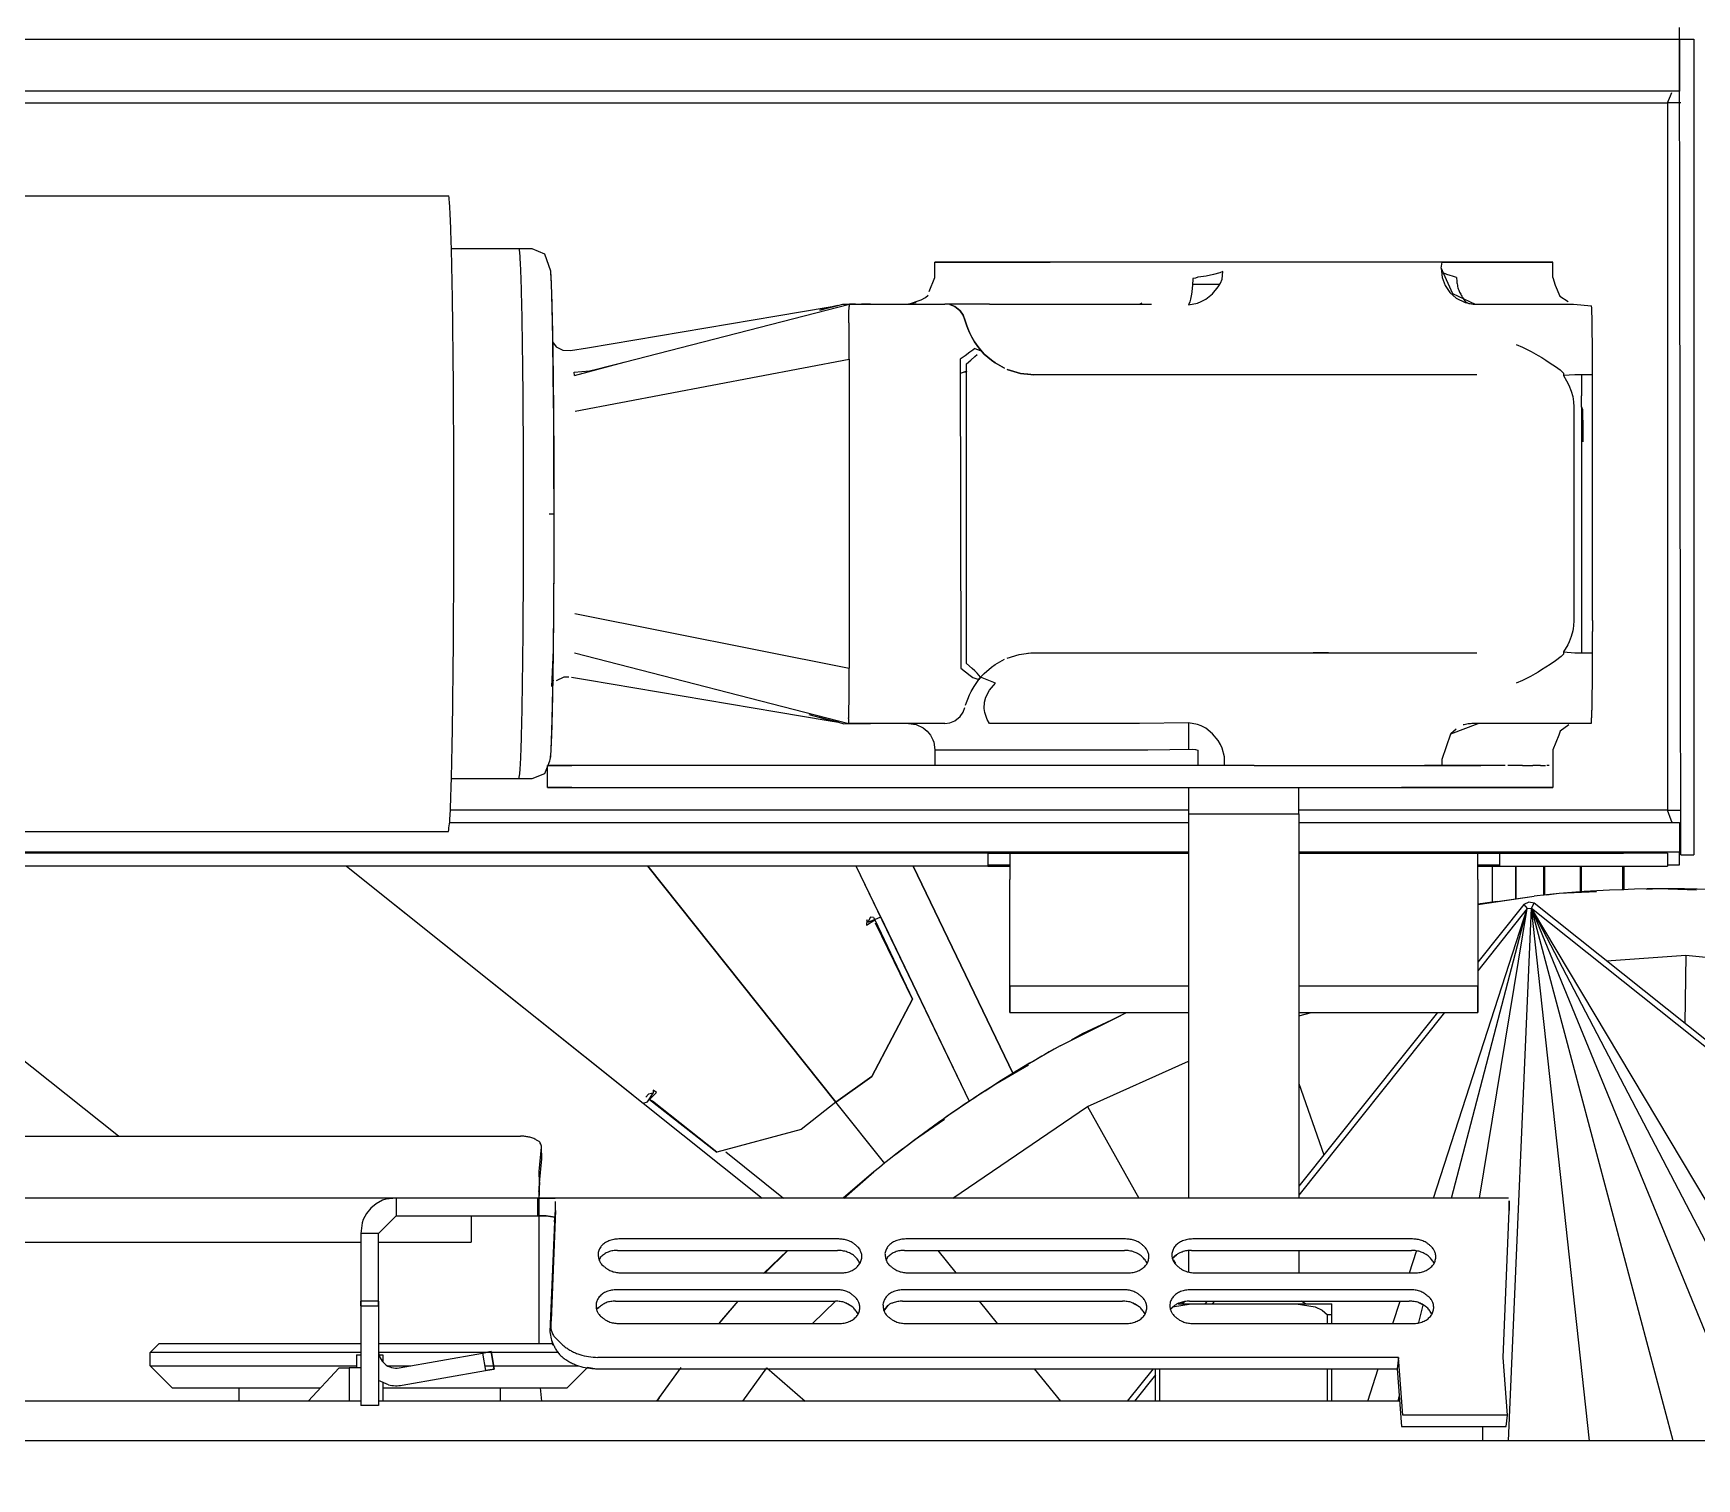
# Model space of a CAD drawing. Header units: millimetres. Extents: x -187347 to 135007, y -6415 to 292048.
# Drawn here: x -41599.9 to -41223, y 11504.6 to 11832 of the extents above; entities that cross this region are included whole.
import ezdxf

# ---------------------------------------------------------------- set-up
doc = ezdxf.new("R2010")
doc.units = ezdxf.units.MM
doc.header["$LTSCALE"] = 100
doc.layers.get('0').update_dxf_attribs({"lineweight": 18})
doc.layers.add('Layout Cabinplant', color=30, linetype='Continuous')

# ---------------------------------------------------------------- blocks, each defined once
blk = doc.blocks.new('CP_Giblet area_New')
at = {"color": 0, "linetype": 'Continuous'}
for p, q in [((-67.27, -2862.65), (83.28, -2982.71)), ((83.86, -2981.61), (-66.51, -2861.69)), ((-52.17, -2860.93), (149.06, -2860.93)), ((11.9, -2860.93), (83.86, -2981.61)), ((20.88, -2860.93), (83.86, -2981.61)), ((34.44, -2860.93), (83.86, -2981.61)), ((51.77, -2860.93), (83.86, -2981.61)), ((70.74, -2860.93), (83.86, -2981.61)), ((89.08, -2860.93), (83.86, -2981.61)), ((94.9, -2860.93), (94.9, -2864.14)), ((149.06, -2860.93), (1146.42, -2860.93)), ((89.58, -2864.14), (89.32, -2866.71)), ((89.58, -2864.14), (89.32, -2866.71)), ((89.32, -2866.71), (113.05, -2866.71)), ((89.32, -2866.71), (90.28, -2879.84)), ((113.32, -2864.14), (89.58, -2864.14)), ((113.05, -2866.71), (114.01, -2879.84)), ((114.28, -2877.27), (113.32, -2864.14)), ((113.74, -2869.93), (118.66, -2869.93)), ((114.09, -2869.93), (113.82, -2870.96)), ((120.95, -2869.93), (118.58, -2877.27)), ((118.66, -2869.93), (149.06, -2869.93)), ((129.06, -2869.93), (129.06, -2877.27)), ((130.06, -2869.93), (130.06, -2877.27)), ((149.06, -2869.93), (345.06, -2869.93)), ((168.06, -2869.93), (168.06, -2877.27)), ((169.06, -2869.93), (169.06, -2877.27)), ((169.06, -2875.85), (173.78, -2869.93)), ((169.6, -2877.27), (175.45, -2869.93)), ((190.48, -2869.93), (196.46, -2877.27)), ((257.09, -2877.44), (248.4, -2869.93)), ((262.5, -2869.93), (257.09, -2877.44)), ((281.97, -2869.93), (276.46, -2877.53)), ((281.45, -2870.65), (276.46, -2877.53)), ((281.97, -2869.93), (281.45, -2870.65)), ((281.45, -2870.65), (282, -2869.93)), ((281.45, -2870.65), (282, -2869.93)), ((308.07, -2869.93), (308.37, -2872.93)), ((308.07, -2869.93), (308.37, -2872.93)), ((317.48, -2872.93), (317.48, -2869.93)), ((344.06, -2874.15), (344.06, -2869.93)), ((345.06, -2891.54), (345.06, -2868.93)), ((345.06, -2868.93), (349.06, -2868.93)), ((349.06, -2891.54), (349.06, -2868.93)), ((349.06, -2869.93), (1117.42, -2869.93)), ((351.69, -2877.43), (351.69, -2869.93)), ((360.99, -2869.93), (353.95, -2877.43)), ((376.64, -2869.93), (376.64, -2872.93)), ((299.82, -2875.43), (302.34, -2872.93)), ((329.84, -2872.93), (302.34, -2872.93)), ((339.67, -2873.53), (320.79, -2876.86)), ((344.06, -2872.93), (329.84, -2872.93)), ((342.79, -2873.6), (345.06, -2874.59)), ((364.28, -2872.93), (358.17, -2872.93)), ((391.78, -2872.93), (364.28, -2872.93)), ((391.78, -2872.93), (396.81, -2877.93)), ((114.01, -2879.84), (114.28, -2877.27)), ((295.67, -2877.27), (114.28, -2877.27)), ((296.54, -2877.3), (297.7, -2877.55)), ((297.68, -2877.57), (299.82, -2875.43)), ((300.87, -2877.93), (299.7, -2877.93)), ((314.92, -2877.93), (300.87, -2877.93)), ((318.95, -2877.93), (314.92, -2877.93)), ((318.82, -2877.2), (320.79, -2876.86)), ((320.79, -2876.86), (318.82, -2877.2)), ((319.52, -2881.14), (318.82, -2877.2)), ((318.82, -2877.2), (319.52, -2881.14)), ((320.98, -2877.93), (318.95, -2877.93)), ((321.48, -2880.8), (320.79, -2876.86)), ((340.36, -2877.47), (321.48, -2880.8)), ((343.01, -2877.93), (337.72, -2877.93)), ((344.06, -2880.43), (344.06, -2878.78)), ((349.11, -2877.43), (350.32, -2877.43)), ((350.06, -2880.43), (350.06, -2877.43)), ((358.59, -2877.93), (350.06, -2877.93)), ((350.32, -2877.43), (351.69, -2877.43)), ((353.95, -2877.43), (351.69, -2877.43)), ((396.81, -2877.93), (358.59, -2877.93)), ((396.81, -2877.93), (396.81, -2880.93)), ((90.28, -2879.84), (88.93, -2913.08)), ((114.01, -2879.84), (295.41, -2879.84)), ((304.22, -2880.93), (306.95, -2880.93)), ((305.57, -2882.62), (305.82, -2883.78)), ((306.95, -2880.93), (314.92, -2880.93)), ((314.92, -2880.93), (319.48, -2880.93)), ((319.48, -2880.93), (320.7, -2880.93)), ((321.48, -2880.8), (319.52, -2881.14)), ((319.52, -2881.14), (321.48, -2880.8)), ((320.7, -2880.93), (324.62, -2880.93)), ((324.62, -2880.93), (335.53, -2880.93)), ((335.53, -2880.93), (345.01, -2880.93)), ((344.94, -2880.43), (344.06, -2880.43)), ((349.06, -2880.93), (358.59, -2880.93)), ((350.06, -2880.43), (349.18, -2880.43)), ((358.59, -2880.93), (396.81, -2880.93)), ((396.81, -2880.93), (394.8, -2882.93)), ((305.19, -2910.51), (306.21, -2885.6)), ((305.53, -2882.93), (313.12, -2882.93)), ((308.7, -2882.93), (308.7, -2911.93)), ((308.7, -2882.93), (308.7, -2911.93)), ((313.12, -2882.93), (328.69, -2882.93)), ((328.69, -2882.93), (345.06, -2882.93)), ((349.06, -2882.93), (365.43, -2882.93)), ((365.43, -2882.93), (394.8, -2882.93)), ((109.42, -2887.73), (108.39, -2891.64)), ((160.53, -2887.5), (110.72, -2887.5)), ((115.26, -2887.5), (113.61, -2892.59)), ((129.06, -2887.5), (129.06, -2889.48)), ((129.06, -2889.48), (129.06, -2891.93)), ((129.06, -2889.48), (130.06, -2889.48)), ((130.06, -2887.5), (130.06, -2889.48)), ((131.27, -2890.52), (130.06, -2889.48)), ((225.53, -2887.5), (175.72, -2887.5)), ((204.8, -2887.5), (208.95, -2892.59)), ((290.53, -2887.5), (240.72, -2887.5)), ((246.74, -2887.5), (241.51, -2892.58)), ((267.92, -2887.5), (263.57, -2892.59)), ((267.25, -2888.29), (263.57, -2892.59)), ((267.92, -2887.5), (267.25, -2888.29)), ((267.25, -2888.29), (267.95, -2887.5)), ((267.25, -2888.29), (267.95, -2887.5)), ((304.93, -2913.08), (305.94, -2888.17)), ((161.36, -2892.59), (111.55, -2892.59)), ((137.14, -2891.93), (129.06, -2891.93)), ((132.9, -2891.31), (131.27, -2890.52)), ((137.14, -2891.93), (132.9, -2891.31)), ((136.09, -2892.65), (134.91, -2891.96)), ((160.98, -2891.93), (137.14, -2891.93)), ((155.71, -2892.59), (156.23, -2891.93)), ((157.36, -2892.59), (157.88, -2891.93)), ((165.22, -2891.31), (160.98, -2891.93)), ((163.92, -2891.93), (160.98, -2891.93)), ((163.21, -2891.96), (162.48, -2892.39)), ((165.74, -2890.75), (164.71, -2891.6)), ((226.36, -2892.59), (176.55, -2892.59)), ((229.71, -2891.6), (230.56, -2890.41)), ((230.56, -2890.41), (229.71, -2891.6)), ((291.36, -2892.59), (241.55, -2892.59)), ((295.74, -2890.75), (295.15, -2891.15)), ((295.15, -2891.15), (295.74, -2890.75)), ((345.06, -2891.54), (345.06, -2892.54)), ((349.06, -2891.54), (345.06, -2891.54)), ((345.06, -2892.54), (345.06, -2891.54)), ((345.06, -2892.54), (345.06, -2907.93)), ((345.06, -2892.54), (349.06, -2892.54)), ((349.06, -2892.54), (349.06, -2891.54)), ((349.06, -2891.54), (349.06, -2892.54)), ((349.06, -2907.93), (349.06, -2892.54)), ((111.28, -2895.16), (161.09, -2895.16)), ((176.28, -2895.16), (226.09, -2895.16)), ((241.28, -2895.16), (291.09, -2895.16)), ((111.54, -2898.99), (109.95, -2903.88)), ((160.06, -2898.99), (110.25, -2898.99)), ((136.56, -2904.08), (136.56, -2898.99)), ((161.56, -2903.96), (161.56, -2899.25)), ((165.01, -2901.96), (164.51, -2901.07)), ((225.06, -2898.99), (175.25, -2898.99)), ((214.17, -2898.99), (218.31, -2904.08)), ((290.06, -2898.99), (240.25, -2898.99)), ((257.46, -2898.99), (252.35, -2904.08)), ((257.46, -2898.99), (252.35, -2904.08)), ((252.38, -2904.08), (257.83, -2898.86)), ((252.38, -2904.08), (257.83, -2898.86)), ((160.89, -2904.08), (111.08, -2904.08)), ((164.25, -2903.09), (165.28, -2902.24)), ((165.28, -2902.24), (164.25, -2903.09)), ((225.89, -2904.08), (176.08, -2904.08)), ((230.06, -2901.85), (229.68, -2902.64)), ((229.68, -2902.64), (230.06, -2901.85)), ((290.89, -2904.08), (241.08, -2904.08)), ((295.06, -2901.85), (294.68, -2902.64)), ((294.68, -2902.64), (295.06, -2901.85)), ((110.81, -2906.65), (160.62, -2906.65)), ((175.81, -2906.65), (225.62, -2906.65)), ((240.81, -2906.65), (290.62, -2906.65)), ((324.06, -2911.93), (324.06, -2905.93)), ((345.06, -2905.93), (324.06, -2905.93)), ((341.06, -2911.93), (345.06, -2907.93)), ((345.06, -2907.93), (349.06, -2907.93)), ((348.79, -2910.28), (349.06, -2907.93)), ((1117.42, -2905.93), (349.06, -2905.93)), ((305.19, -2910.51), (304.93, -2913.08)), ((305.11, -2911.63), (305.15, -2911.09)), ((305.11, -2911.63), (307.11, -2911.93)), ((307.11, -2911.93), (305.11, -2911.63)), ((305.11, -2911.63), (307.11, -2911.93)), ((307.11, -2911.93), (305.11, -2911.63)), ((305.15, -2911.09), (305.19, -2910.51)), ((307.11, -2911.93), (309.06, -2911.93)), ((309.06, -2911.93), (307.11, -2911.93)), ((308.7, -2911.93), (308.7, -2915.89)), ((308.7, -2911.93), (308.7, -2915.89)), ((309.06, -2915.93), (309.06, -2911.93)), ((314.06, -2911.93), (309.06, -2911.93)), ((341.06, -2911.93), (314.06, -2911.93)), ((341.06, -2915.93), (341.06, -2911.93)), ((346.77, -2913.65), (347.78, -2912.42)), ((347.78, -2912.42), (348.52, -2911.03)), ((348.52, -2911.03), (348.79, -2910.28)), ((106.05, -2915.93), (84.81, -2981.5)), ((95.68, -2915.93), (84.81, -2981.5)), ((102.01, -2915.93), (84.81, -2981.5)), ((88.92, -2913.67), (88.93, -2913.08)), ((88.93, -2913.08), (88.92, -2913.67)), ((88.93, -2914.34), (88.92, -2913.67)), ((88.92, -2913.67), (88.93, -2914.34)), ((88.96, -2915.26), (88.93, -2914.34)), ((88.93, -2914.34), (88.96, -2915.26)), ((89.06, -2915.93), (305.06, -2915.93)), ((103.6, -2957.93), (136.56, -2916.6)), ((136.56, -3002.93), (136.56, -2915.93)), ((161.56, -3002.93), (161.56, -2915.93)), ((184.41, -2936.69), (172.81, -2915.93)), ((214.96, -2915.93), (184.41, -2936.69)), ((239.67, -2915.93), (232.82, -2921.87)), ((232.82, -2921.87), (239.81, -2915.93)), ((232.82, -2921.87), (239.81, -2915.93)), ((266.39, -2926.36), (253.31, -2915.93)), ((285.1, -2937.44), (258.13, -2915.93)), ((304.93, -2913.08), (304.93, -2913.59)), ((304.93, -2913.59), (304.94, -2914.24)), ((304.94, -2914.24), (304.96, -2915.12)), ((307.06, -2915.93), (305.06, -2915.93)), ((305.06, -2915.93), (307.06, -2915.93)), ((309.06, -2915.93), (307.06, -2915.93)), ((307.06, -2915.93), (309.06, -2915.93)), ((309.06, -2915.93), (314.06, -2915.93)), ((314.06, -2915.93), (341.06, -2915.93)), ((341.06, -2915.93), (343.4, -2915.67)), ((341.06, -2915.93), (1081.42, -2915.93)), ((343.4, -2915.67), (344.12, -2915.41)), ((344.12, -2915.41), (345.55, -2914.65)), ((345.55, -2914.65), (346.77, -2913.65)), ((105.18, -2957.93), (136.56, -2918.64)), ((308.59, -2919.36), (308.03, -2924.84)), ((308.59, -2919.36), (308.67, -2921.96)), ((230.39, -2923.76), (241.47, -2937.66)), ((308.67, -2921.96), (308.12, -2927.43)), ((136.56, -2941.85), (130.93, -2925.69)), ((223.89, -2928.85), (227.27, -2926.21)), ((223.89, -2928.85), (227.27, -2926.21)), ((249.29, -2931.42), (268.39, -2926.35)), ((249.29, -2931.42), (268.39, -2926.35)), ((268.39, -2926.35), (283.02, -2937.87)), ((283.69, -2938.24), (268.39, -2926.35)), ((308.03, -2924.84), (308.12, -2927.43)), ((216.85, -2933.72), (223.89, -2928.85)), ((216.85, -2933.72), (223.89, -2928.85)), ((241.47, -2937.66), (249.29, -2931.42)), ((548.06, -2929.93), (312.86, -2929.93)), ((403.99, -2929.93), (476.12, -2987.46)), ((184.41, -2936.69), (161.56, -2946.95)), ((211.17, -2937.81), (231.3, -2979.6)), ((211.17, -2937.81), (236.82, -2991.07)), ((241.47, -2937.66), (233.31, -2943.46)), ((233.31, -2943.46), (241.47, -2937.66)), ((284.07, -2991.07), (241.47, -2937.66)), ((241.47, -2937.66), (284.07, -2991.07)), ((283.69, -2938.24), (282.08, -2939.81)), ((284.1, -2937.74), (282.86, -2939.66)), ((283.02, -2937.87), (283.69, -2938.24)), ((283.89, -2939.45), (284.47, -2938.81)), ((285.1, -2937.44), (284.1, -2937.74)), ((352.34, -2991.07), (285.1, -2937.44)), ((197.84, -2946.02), (205.25, -2941.73)), ((197.84, -2946.02), (205.25, -2941.73)), ((205.25, -2941.73), (207.6, -2940.11)), ((205.25, -2941.73), (207.6, -2940.11)), ((282.08, -2939.81), (282.81, -2940.4)), ((282.81, -2940.4), (282.86, -2939.66)), ((282.86, -2939.66), (283.89, -2939.45)), ((352.34, -2991.07), (287.47, -2939.33)), ((201.29, -2944.03), (223.94, -2991.07)), ((223.94, -2991.07), (201.29, -2944.03)), ((224.12, -2960.95), (233.31, -2943.46)), ((233.31, -2943.46), (224.12, -2960.95)), ((190.62, -2950.39), (175.6, -2957.93)), ((190.62, -2950.39), (188.09, -2951.67)), ((177.91, -2956.78), (185.64, -2953.09)), ((177.91, -2956.78), (185.64, -2953.09)), ((188.09, -2951.67), (177.97, -2956.75)), ((185.64, -2953.09), (188.11, -2951.66)), ((185.64, -2953.09), (188.11, -2951.66)), ((48.91, -2970.95), (49.13, -2955.48)), ((96.06, -2957.93), (96.06, -2960.93)), ((106.06, -2957.93), (96.06, -2957.93)), ((136.56, -2957.93), (96.06, -2957.93)), ((96.06, -2963.93), (96.06, -2957.93)), ((109.75, -2957.93), (106.06, -2957.93)), ((116.15, -2957.93), (109.75, -2957.93)), ((133.81, -2957.93), (116.15, -2957.93)), ((136.56, -2957.22), (133.73, -2957.93)), ((136.56, -2957.93), (133.81, -2957.93)), ((163.92, -2957.93), (161.56, -2957.93)), ((202.06, -2957.93), (161.56, -2957.93)), ((181.61, -2957.93), (163.92, -2957.93)), ((177.97, -2956.75), (175.6, -2957.93)), ((188.52, -2957.93), (181.61, -2957.93)), ((192.06, -2957.93), (188.52, -2957.93)), ((202.06, -2957.93), (192.06, -2957.93)), ((202.06, -2957.93), (202.06, -2963.93)), ((202.06, -2960.93), (202.06, -2957.93)), ((96.06, -2960.93), (96.06, -2963.93)), ((202.06, -2963.93), (202.06, -2960.93)), ((224.12, -2960.95), (232.44, -2978.21)), ((232.65, -2978.95), (224.12, -2960.95)), ((96.06, -2963.93), (136.56, -2963.93)), ((96.06, -2988.07), (96.06, -2963.93)), ((161.56, -2963.93), (202.06, -2963.93)), ((202.06, -2963.93), (202.06, -2988.07)), ((48.91, -2970.95), (2.09, -2966.18)), ((84.81, -2981.5), (96.06, -2967.39)), ((85.62, -2982.43), (96.06, -2969.36)), ((66.88, -2969.63), (48.91, -2970.95)), ((232.06, -2979.23), (231.3, -2979.6)), ((231.3, -2979.6), (231.56, -2980.14)), ((231.56, -2980.14), (236.82, -2991.07)), ((234.21, -2978.45), (232.06, -2979.23)), ((234.54, -2977.73), (232.65, -2978.95)), ((232.91, -2979.49), (232.65, -2978.95)), ((232.91, -2979.49), (233.58, -2979.54)), ((233.58, -2979.54), (234.21, -2978.45)), ((234.21, -2978.45), (234.45, -2978.95)), ((234.21, -2978.45), (234.45, -2978.95)), ((234.45, -2978.95), (234.54, -2977.73)), ((81.11, -2991.07), (81.11, -2984.48)), ((96.06, -2982.44), (83.27, -2984.33)), ((91.68, -2983.09), (83.27, -2984.33)), ((83.86, -2981.61), (83.28, -2982.71)), ((83.28, -2982.71), (84.49, -2982.96)), ((84.81, -2981.5), (83.86, -2981.61)), ((84.49, -2982.96), (85.62, -2982.43)), ((85.62, -2982.43), (84.81, -2981.5)), ((87.42, -2983.72), (87.42, -2991.07)), ((87.42, -2991.07), (87.42, -2983.72)), ((91.62, -2983.1), (96.06, -2982.53)), ((91.62, -2983.1), (96.06, -2982.53)), ((96.06, -2982.44), (91.68, -2983.09)), ((92.72, -2982.96), (92.72, -2991.07)), ((46.5, -2985.7), (54.99, -2985.97)), ((46.5, -2985.7), (54.99, -2985.97)), ((54.99, -2985.97), (57.83, -2985.83)), ((54.99, -2985.97), (57.83, -2985.83)), ((62.87, -2985.72), (62.87, -2991.07)), ((63.07, -2991.07), (63.07, -2985.7)), ((63.25, -2991.07), (63.25, -2985.69)), ((69.14, -2985.29), (77.63, -2984.89)), ((69.14, -2985.29), (77.63, -2984.89)), ((72.53, -2985.13), (72.53, -2991.07)), ((72.87, -2991.07), (72.87, -2985.11)), ((77.63, -2984.89), (80.46, -2984.52)), ((77.63, -2984.89), (80.46, -2984.52)), ((80.84, -2984.5), (80.84, -2991.07)), ((96.06, -2988.07), (96.06, -2994.07)), ((202.06, -2994.07), (202.06, -2988.07)), ((50.36, -2991.43), (50.36, -2994.25)), ((53.06, -2991.43), (50.36, -2991.43)), ((63.06, -2991.07), (53.06, -2991.07)), ((53.06, -2994.07), (53.06, -2991.07)), ((91.06, -2991.07), (63.06, -2991.07)), ((91.06, -2991.07), (91.06, -2994.07)), ((96.06, -2991.07), (91.06, -2991.07)), ((91.06, -2991.07), (96.06, -2991.07)), ((96.06, -2991.43), (91.06, -2991.43)), ((207.06, -2991.07), (202.06, -2991.07)), ((202.06, -2991.07), (207.06, -2991.07)), ((207.06, -2991.43), (202.06, -2991.43)), ((207.06, -2994.07), (207.06, -2991.07)), ((207.06, -2991.07), (539.06, -2991.07)), ((50.06, -2993.71), (47.06, -2993.71)), ((47.06, -3178.47), (47.06, -2993.71)), ((50.06, -2993.71), (50.36, -3178.47)), ((50.36, -2994.25), (136.56, -2994.25)), ((50.36, -3001), (50.36, -2994.25)), ((53.06, -2994.07), (63.06, -2994.07)), ((91.06, -2994.07), (63.06, -2994.07)), ((91.06, -2994.07), (96.06, -2994.07)), ((96.06, -2994.07), (91.06, -2994.07)), ((136.56, -2994.07), (96.06, -2994.07)), ((202.06, -2994.07), (161.56, -2994.07)), ((161.56, -2994.25), (549.06, -2994.25)), ((202.06, -2994.07), (207.06, -2994.07)), ((207.06, -2994.07), (202.06, -2994.07)), ((207.06, -2994.07), (539.06, -2994.07)), ((343.23, -2998.93), (329.23, -2998.93)), ((593.19, -2998.93), (343.23, -2998.93)), ((136.56, -3001), (50.36, -3001)), ((51.97, -3001), (52.19, -3001.52)), ((52.19, -3001.52), (53.06, -3003.82)), ((161.56, -3002.93), (136.56, -3002.93)), ((136.66, -3008.93), (136.66, -3002.93)), ((161.46, -3002.93), (161.46, -3008.93)), ((328.94, -3001), (161.56, -3001)), ((50.76, -3003.82), (50.06, -3003.82)), ((53.06, -3003.82), (50.76, -3003.82)), ((53.06, -3003.82), (136.66, -3003.82)), ((53.06, -3164.04), (53.06, -3003.82)), ((161.46, -3003.82), (328.79, -3003.82)), ((79.06, -3013.93), (79.06, -3008.93)), ((79.06, -3008.93), (113.33, -3008.93)), ((90.44, -3008.93), (79.06, -3008.93)), ((110.8, -3008.93), (90.44, -3008.93)), ((254.22, -3008.93), (110.8, -3008.93)), ((306.8, -3008.93), (254.22, -3008.93)), ((301.28, -3008.93), (306.8, -3008.93)), ((306.8, -3008.93), (306.8, -3013.93)), ((79.06, -3017.43), (79.06, -3013.93)), ((79.88, -3013.93), (80.39, -3013.93)), ((81.79, -3013.93), (80.66, -3013.93)), ((81.79, -3013.93), (82.69, -3013.93)), ((82.69, -3013.93), (83.54, -3013.93)), ((84.17, -3013.93), (83.54, -3013.93)), ((85.89, -3013.93), (84.17, -3013.93)), ((85.89, -3013.93), (87.41, -3013.93)), ((87.41, -3013.93), (89.19, -3013.93)), ((89.83, -3013.93), (90.44, -3013.93)), ((90.44, -3013.93), (93.89, -3013.93)), ((93.89, -3013.93), (95.34, -3013.93)), ((95.34, -3013.93), (101.97, -3013.93)), ((96.62, -3013.93), (95.34, -3013.93)), ((101.75, -3013.93), (96.62, -3013.93)), ((104.07, -3013.93), (101.75, -3013.93)), ((101.97, -3013.93), (104.07, -3013.93)), ((104.07, -3013.93), (108.07, -3013.93)), ((104.07, -3013.93), (104.07, -3015.33)), ((140.1, -3013.93), (104.07, -3013.93)), ((146.68, -3013.93), (140.1, -3013.93)), ((146.68, -3013.93), (254.22, -3013.93)), ((153.41, -3013.93), (153.41, -3015.9)), ((159.47, -3017.37), (159.47, -3013.93)), ((219.05, -3017.43), (219.06, -3013.93)), ((254.22, -3013.93), (306.8, -3013.93)), ((306.8, -3013.93), (301.28, -3013.93)), ((306.8, -3013.61), (306.24, -3014.93)), ((307.41, -3012.11), (306.8, -3013.61)), ((310.23, -3010.93), (307.41, -3012.11)), ((313.23, -3010.93), (310.23, -3010.93)), ((328.54, -3010.93), (313.23, -3010.93)), ((77.71, -3020.76), (79.06, -3017.43)), ((104.07, -3015.33), (102.16, -3021.05)), ((153.41, -3015.9), (153.95, -3017.81)), ((153.95, -3017.81), (154.35, -3018.69)), ((160, -3017.57), (159.47, -3017.37)), ((160.59, -3017.63), (160, -3017.57)), ((165.78, -3017.5), (160.59, -3017.63)), ((161.46, -3017.6), (161.46, -3023.55)), ((170.79, -3017.43), (165.78, -3017.5)), ((219.05, -3017.43), (170.79, -3017.43)), ((219.28, -3019.17), (219.05, -3017.43)), ((306.03, -3015.86), (305.84, -3019.49)), ((306.24, -3014.93), (306.03, -3015.86)), ((75.4, -3023.14), (77.38, -3021.68)), ((77.38, -3021.68), (77.71, -3020.76)), ((102.16, -3021.05), (95.97, -3023.43)), ((100.93, -3022.11), (102.16, -3021.05)), ((154.35, -3018.69), (154.86, -3019.56)), ((154.86, -3019.56), (156.1, -3021.09)), ((156.1, -3021.09), (157.64, -3022.33)), ((219.48, -3019.73), (219.28, -3019.17)), ((220.03, -3020.77), (219.48, -3019.73)), ((220.77, -3021.68), (220.03, -3020.77)), ((221.68, -3022.42), (220.77, -3021.68)), ((305.84, -3019.49), (305.74, -3024.27)), ((70.32, -3023.43), (74.32, -3023.43)), ((74.32, -3023.43), (97.11, -3023.43)), ((97.11, -3023.43), (97.8, -3023.35)), ((97.11, -3023.43), (97.8, -3023.35)), ((97.11, -3023.43), (97.8, -3023.35)), ((157.64, -3022.33), (158.66, -3022.88)), ((158.66, -3022.88), (159.55, -3023.22)), ((159.55, -3023.22), (161.6, -3023.57)), ((161.6, -3023.57), (172.65, -3023.43)), ((172.65, -3023.43), (206.68, -3023.43)), ((206.68, -3023.43), (207.15, -3024.32)), ((207.15, -3024.32), (207.68, -3025.89)), ((207.68, -3025.89), (207.85, -3026.83)), ((213.28, -3024.99), (212.62, -3025.96)), ((213.28, -3024.99), (212.62, -3025.96)), ((214.53, -3024), (213.28, -3024.99)), ((214.53, -3024), (213.28, -3024.99)), ((215.62, -3023.57), (214.53, -3024)), ((215.62, -3023.57), (214.53, -3024)), ((216.73, -3023.43), (215.62, -3023.57)), ((216.73, -3023.43), (233.64, -3023.43)), ((223.27, -3023.18), (221.68, -3022.42)), ((225.01, -3023.43), (223.27, -3023.18)), ((238.49, -3023.39), (233.64, -3023.43)), ((233.64, -3023.43), (238.49, -3023.39)), ((239.64, -3023.38), (238.49, -3023.39)), ((300.63, -3039.45), (238.49, -3023.39)), ((240.86, -3023.7), (239.64, -3023.38)), ((240.86, -3023.7), (242.22, -3024.05)), ((243.18, -3024.1), (240.86, -3023.7)), ((242.22, -3024.05), (240.86, -3023.7)), ((242.22, -3024.05), (243.73, -3024.44)), ((243.73, -3024.44), (242.22, -3024.05)), ((254.83, -3026.08), (243.18, -3024.1)), ((243.73, -3024.44), (245.28, -3024.85)), ((245.28, -3024.85), (243.73, -3024.44)), ((246.17, -3025.08), (245.28, -3024.85)), ((247.61, -3025.45), (246.17, -3025.08)), ((305.74, -3024.27), (305.58, -3031.27)), ((207.51, -3029.36), (206.66, -3031)), ((207.81, -3028.27), (207.51, -3029.36)), ((207.85, -3026.83), (207.81, -3028.27)), ((211.56, -3028.97), (211.17, -3029.9)), ((211.56, -3028.97), (211.17, -3029.9)), ((211.85, -3028.17), (211.56, -3028.97)), ((211.85, -3028.17), (211.56, -3028.97)), ((212.05, -3027.55), (211.85, -3028.17)), ((212.05, -3027.55), (211.85, -3028.17)), ((212.62, -3025.96), (212.24, -3027.01)), ((212.62, -3025.96), (212.24, -3027.01)), ((297.68, -3033.35), (254.83, -3026.08)), ((84.08, -3034.09), (85.92, -3033.2)), ((85.92, -3033.2), (87.37, -3032.58)), ((206.66, -3031), (205.29, -3032.58)), ((205.29, -3032.58), (208.69, -3033.95)), ((209.06, -3033.36), (208.69, -3033.95)), ((208.69, -3033.95), (209.06, -3033.36)), ((209.06, -3033.36), (208.69, -3033.95)), ((209.06, -3033.36), (208.69, -3033.95)), ((210.14, -3031.83), (209.06, -3033.36)), ((210.14, -3031.83), (209.06, -3033.36)), ((210.4, -3033.86), (209.06, -3033.36)), ((210.8, -3030.67), (210.14, -3031.83)), ((210.8, -3030.67), (210.14, -3031.83)), ((211.17, -3029.9), (210.8, -3030.67)), ((211.17, -3029.9), (210.8, -3030.67)), ((301.35, -3033.93), (297.68, -3033.35)), ((303.09, -3033.89), (304.8, -3033.12)), ((305.82, -3031.82), (305.45, -3040.05)), ((305.5, -3033.27), (305.82, -3031.82)), ((78.44, -3037.59), (79.65, -3036.82)), ((79.65, -3036.82), (81.58, -3035.55)), ((81.58, -3035.55), (82.37, -3035.05)), ((82.37, -3035.05), (83.05, -3034.65)), ((83.05, -3034.65), (84.08, -3034.09)), ((205.38, -3036.76), (203.22, -3037.97)), ((205.38, -3036.76), (203.22, -3037.97)), ((206.2, -3036.18), (205.38, -3036.76)), ((206.2, -3036.18), (205.38, -3036.76)), ((207.83, -3034.75), (206.2, -3036.18)), ((208.69, -3033.95), (207.83, -3034.75)), ((208.69, -3033.95), (207.83, -3034.75)), ((208.69, -3033.95), (209.46, -3034.86)), ((209.46, -3034.86), (209.97, -3035.35)), ((209.97, -3035.35), (210.56, -3035.9)), ((211.02, -3034.32), (210.4, -3033.86)), ((210.56, -3035.9), (211.86, -3037)), ((212.08, -3035.09), (211.02, -3034.32)), ((211.86, -3037), (211.86, -3104.87)), ((213.15, -3035.93), (212.08, -3035.09)), ((213.29, -3105.93), (213.15, -3035.93)), ((300.57, -3048.35), (238.43, -3035.93)), ((238.43, -3105.93), (238.43, -3035.93)), ((301.95, -3033.94), (303.09, -3033.89)), ((74.04, -3039.43), (70.04, -3039.43)), ((70.04, -3039.43), (70.04, -3044.29)), ((72.53, -3044.25), (72.53, -3039.43)), ((76.58, -3039.65), (74.04, -3039.43)), ((75.67, -3041.27), (76.58, -3039.65)), ((76.58, -3039.65), (76.6, -3039.1)), ((76.6, -3039.1), (77.11, -3038.59)), ((77.11, -3038.59), (78.44, -3037.59)), ((98.47, -3039.43), (96.22, -3039.43)), ((129.17, -3039.43), (98.47, -3039.43)), ((129.17, -3039.43), (98.47, -3039.43)), ((129.87, -3039.43), (129.17, -3039.43)), ((129.87, -3039.43), (129.17, -3039.43)), ((129.87, -3039.43), (133.32, -3039.43)), ((133.32, -3039.43), (129.87, -3039.43)), ((135.3, -3039.43), (133.32, -3039.43)), ((196.57, -3039.43), (135.3, -3039.43)), ((197.98, -3039.33), (196.57, -3039.43)), ((197.3, -3039.42), (196.57, -3039.43)), ((197.3, -3039.42), (196.57, -3039.43)), ((199.96, -3039.07), (197.3, -3039.42)), ((199.96, -3039.07), (197.3, -3039.42)), ((202.61, -3038.24), (199.96, -3039.07)), ((202.61, -3038.24), (199.96, -3039.07)), ((305.45, -3040.05), (305.3, -3060)), ((74.4, -3044.97), (74.51, -3044.39)), ((74.51, -3044.39), (74.85, -3043.14)), ((74.85, -3043.14), (75.33, -3041.94)), ((75.33, -3041.94), (75.67, -3041.27)), ((70.04, -3046.75), (70.04, -3095.12)), ((72.53, -3095.17), (72.53, -3046.7)), ((74.26, -3046.75), (74.32, -3045.57)), ((74.26, -3095.12), (74.26, -3046.75)), ((74.32, -3045.57), (74.4, -3044.97)), ((305.3, -3060), (305.26, -3070.93)), ((305.26, -3070.93), (305.31, -3082.17)), ((306.38, -3070.93), (305.26, -3070.93)), ((305.31, -3082.17), (305.36, -3092.39)), ((72.22, -3089.07), (72.21, -3091.18)), ((72.21, -3091.18), (72.22, -3089.07)), ((72.24, -3087.84), (72.22, -3089.07)), ((72.22, -3089.07), (72.24, -3087.84)), ((72.25, -3087.22), (72.24, -3087.84)), ((72.24, -3087.84), (72.25, -3087.22)), ((72.35, -3093.3), (72.21, -3091.18)), ((72.21, -3091.18), (72.35, -3093.3)), ((72.33, -3094.53), (72.35, -3093.3)), ((72.35, -3093.3), (72.33, -3094.53)), ((305.36, -3092.39), (305.46, -3102.09)), ((72.53, -3095.17), (72.33, -3094.53)), ((72.33, -3094.53), (72.53, -3095.17)), ((74.32, -3096.3), (74.26, -3095.12)), ((74.4, -3096.9), (74.32, -3096.3)), ((74.51, -3097.48), (74.4, -3096.9)), ((74.85, -3098.74), (74.51, -3097.48)), ((300.49, -3094.16), (238.43, -3105.93)), ((70.04, -3097.58), (70.04, -3102.43)), ((72.53, -3102.43), (72.53, -3097.62)), ((75.38, -3100.04), (74.85, -3098.74)), ((75.94, -3101.08), (75.38, -3100.04)), ((76.58, -3102.22), (75.94, -3101.08)), ((70.04, -3102.43), (74.04, -3102.43)), ((74.04, -3102.43), (76.58, -3102.22)), ((76.6, -3102.77), (76.58, -3102.22)), ((77.38, -3103.5), (76.6, -3102.77)), ((78.45, -3104.26), (77.38, -3103.5)), ((79.65, -3105.03), (78.45, -3104.26)), ((80.63, -3105.69), (79.65, -3105.03)), ((96.22, -3102.44), (98.47, -3102.43)), ((98.47, -3102.43), (129.17, -3102.43)), ((98.47, -3102.43), (129.17, -3102.43)), ((129.17, -3102.43), (129.87, -3102.43)), ((129.17, -3102.43), (129.87, -3102.43)), ((129.87, -3102.43), (133.27, -3102.43)), ((129.87, -3102.43), (133.27, -3102.43)), ((133.27, -3102.43), (135.3, -3102.43)), ((135.3, -3102.43), (196.57, -3102.43)), ((197.3, -3102.45), (196.57, -3102.43)), ((196.57, -3102.43), (197.99, -3102.54)), ((196.57, -3102.43), (197.3, -3102.45)), ((199.64, -3102.74), (197.3, -3102.45)), ((197.3, -3102.45), (199.64, -3102.74)), ((202.61, -3103.63), (199.64, -3102.74)), ((199.64, -3102.74), (202.61, -3103.63)), ((205.38, -3105.11), (203.22, -3103.89)), ((203.22, -3103.89), (205.38, -3105.11)), ((211.86, -3104.87), (210.87, -3105.69)), ((211.76, -3103.2), (213.28, -3102.73)), ((211.76, -3103.2), (212.3, -3102.95)), ((300.67, -3102.28), (289.42, -3105.31)), ((293.33, -3104.31), (289.42, -3105.31)), ((295.68, -3103.71), (293.33, -3104.31)), ((297.25, -3103.31), (295.68, -3103.71)), ((300.71, -3103.03), (297.25, -3103.31)), ((300.67, -3102.28), (300.71, -3103.03)), ((305.46, -3102.09), (305.58, -3110.6)), ((81.55, -3106.3), (80.63, -3105.69)), ((82.35, -3106.81), (81.55, -3106.3)), ((83.38, -3107.41), (82.35, -3106.81)), ((83.95, -3107.72), (83.38, -3107.41)), ((84.53, -3108.01), (83.95, -3107.72)), ((85.9, -3108.66), (84.53, -3108.01)), ((87.37, -3109.29), (85.9, -3108.66)), ((206.2, -3105.69), (205.38, -3105.11)), ((205.38, -3105.11), (206.2, -3105.69)), ((207.84, -3107.12), (206.2, -3105.69)), ((206.2, -3105.69), (207.84, -3107.12)), ((209.06, -3108.5), (207.84, -3107.12)), ((207.84, -3107.12), (209.06, -3108.5)), ((209.94, -3108.37), (208.76, -3107.89)), ((209.94, -3108.37), (208.76, -3107.89)), ((208.76, -3107.89), (209.06, -3108.5)), ((210.06, -3109.91), (209.06, -3108.5)), ((209.06, -3108.5), (210.06, -3109.91)), ((209.97, -3106.52), (209.46, -3107.01)), ((209.94, -3108.37), (210.44, -3107.98)), ((210.87, -3105.69), (209.97, -3106.52)), ((210.44, -3107.98), (211.07, -3107.51)), ((211.07, -3107.51), (212.16, -3106.72)), ((212.16, -3106.72), (213.29, -3105.93)), ((289.42, -3105.31), (238.33, -3118.43)), ((297.68, -3108.52), (254.84, -3115.79)), ((301.57, -3107.9), (297.68, -3108.52)), ((303.29, -3107.98), (301.57, -3107.9)), ((304.8, -3108.75), (303.29, -3107.98)), ((305.67, -3109.89), (304.8, -3108.75)), ((210.66, -3110.94), (210.06, -3109.91)), ((210.06, -3109.91), (210.66, -3110.94)), ((211.16, -3111.96), (210.66, -3110.94)), ((210.66, -3110.94), (211.16, -3111.96)), ((211.56, -3112.9), (211.16, -3111.96)), ((211.16, -3111.96), (211.56, -3112.9)), ((305.58, -3110.6), (305.74, -3117.6)), ((211.85, -3113.7), (211.56, -3112.9)), ((211.56, -3112.9), (211.85, -3113.7)), ((212.24, -3114.86), (211.85, -3113.7)), ((211.85, -3113.7), (212.24, -3114.86)), ((212.63, -3115.91), (212.24, -3114.86)), ((212.24, -3114.86), (212.63, -3115.91)), ((213.28, -3116.88), (212.63, -3115.91)), ((212.63, -3115.91), (213.28, -3116.88)), ((254.84, -3115.79), (243.18, -3117.77)), ((74.32, -3118.43), (70.24, -3118.02)), ((97.11, -3118.43), (74.32, -3118.43)), ((77.48, -3120.19), (75.57, -3118.98)), ((101.74, -3120.81), (96.59, -3118.43)), ((98.91, -3118.77), (97.11, -3118.43)), ((97.79, -3118.59), (97.11, -3118.43)), ((98.91, -3118.77), (97.11, -3118.43)), ((100.93, -3119.76), (98.91, -3118.77)), ((102.37, -3121.06), (100.93, -3119.76)), ((157.64, -3119.54), (156.16, -3120.72)), ((158.66, -3118.99), (157.64, -3119.54)), ((159.54, -3118.65), (158.66, -3118.99)), ((161.6, -3118.29), (159.54, -3118.65)), ((160.93, -3120.29), (161.08, -3119.54)), ((161.08, -3119.54), (161.24, -3118.95)), ((161.24, -3118.95), (161.6, -3118.29)), ((172.65, -3118.43), (169.93, -3118.42)), ((206.68, -3118.43), (172.65, -3118.43)), ((206.68, -3118.43), (216.73, -3118.43)), ((213.8, -3117.36), (213.28, -3116.88)), ((213.28, -3116.88), (214.53, -3117.87)), ((214.53, -3117.87), (213.8, -3117.36)), ((215.62, -3118.3), (214.53, -3117.87)), ((214.53, -3117.87), (215.62, -3118.3)), ((215.62, -3118.3), (216.73, -3118.43)), ((233.64, -3118.43), (216.73, -3118.43)), ((221.14, -3119.9), (220.57, -3120.46)), ((222.15, -3119.37), (221.14, -3119.9)), ((225.01, -3118.43), (222.15, -3119.37)), ((223.27, -3118.69), (225.01, -3118.43)), ((233.64, -3118.43), (235.62, -3118.43)), ((238.33, -3118.43), (233.64, -3118.43)), ((233.64, -3118.43), (235.62, -3118.43)), ((237.62, -3118.43), (235.62, -3118.43)), ((236.99, -3118.43), (238.33, -3118.43)), ((239.85, -3118.43), (238.33, -3118.43)), ((240.98, -3118.14), (239.85, -3118.43)), ((243.18, -3117.77), (240.98, -3118.14)), ((242.22, -3117.82), (240.98, -3118.14)), ((240.98, -3118.14), (241.66, -3117.94)), ((241.66, -3117.94), (245.11, -3117.07)), ((243.73, -3117.43), (242.22, -3117.82)), ((245.11, -3117.07), (243.73, -3117.43)), ((305.74, -3117.6), (305.87, -3123.16)), ((78.5, -3122.69), (77.48, -3120.19)), ((79.06, -3124.43), (78.5, -3122.69)), ((103.9, -3125.53), (101.74, -3120.81)), ((103.44, -3122.64), (102.37, -3121.06)), ((104.1, -3124.48), (103.44, -3122.64)), ((154.35, -3123.17), (153.95, -3124.07)), ((154.85, -3122.32), (154.35, -3123.17)), ((157.83, -3122.93), (154.49, -3122.93)), ((156.16, -3120.72), (154.85, -3122.32)), ((160.52, -3122.93), (157.83, -3122.93)), ((160.59, -3124.24), (160.67, -3122.64)), ((160.67, -3122.64), (160.71, -3122.13)), ((160.71, -3122.13), (160.81, -3121.16)), ((160.81, -3121.16), (160.93, -3120.29)), ((220.34, -3121.29), (219.06, -3124.43)), ((305.87, -3123.16), (306.04, -3125.86)), ((79.06, -3124.43), (79.06, -3127.93)), ((100.84, -3124.43), (101.75, -3124.78)), ((101.75, -3124.78), (102.26, -3124.89)), ((102.26, -3124.89), (103.01, -3125.11)), ((103.01, -3125.11), (103.9, -3125.53)), ((104.3, -3126.53), (103.9, -3125.53)), ((104.3, -3126.53), (104.07, -3127.93)), ((104.3, -3126.53), (104.07, -3127.93)), ((104.3, -3126.53), (104.1, -3124.48)), ((153.95, -3124.07), (153.76, -3125.81)), ((153.76, -3125.81), (154.48, -3125.54)), ((154.48, -3125.54), (155.89, -3125.14)), ((155.89, -3125.14), (157.6, -3124.78)), ((157.6, -3124.78), (158.76, -3124.59)), ((158.76, -3124.59), (159.47, -3124.5)), ((159.47, -3124.5), (160, -3124.3)), ((160, -3124.3), (160.59, -3124.24)), ((219.06, -3124.43), (219.06, -3127.93)), ((306.04, -3125.86), (307.41, -3129.76)), ((79.06, -3127.93), (101.75, -3127.93)), ((100.51, -3127.93), (79.06, -3127.93)), ((104.07, -3127.93), (100.51, -3127.93)), ((101.75, -3127.93), (104.07, -3127.93)), ((104.07, -3127.93), (153.41, -3127.93)), ((153.41, -3127.93), (155.89, -3127.93)), ((155.89, -3127.93), (159.5, -3127.93)), ((159.5, -3127.93), (219.06, -3127.93)), ((219.06, -3127.93), (192.91, -3127.93)), ((307.41, -3129.76), (310.23, -3130.93)), ((310.23, -3130.93), (313.12, -3130.93)), ((313.12, -3130.93), (328.54, -3130.93)), ((343.23, -3142.93), (329.1, -3142.93)), ((593.19, -3142.93), (343.23, -3142.93)), ((50.06, -3164.04), (50.76, -3164.04)), ((50.76, -3164.04), (53.06, -3164.04)), ((53.06, -3164.04), (52.38, -3165.59)), ((625.06, -3164.04), (53.06, -3164.04)), ((50.36, -3178.47), (50.36, -3166.64)), ((50.36, -3166.64), (627.76, -3166.64)), ((52.38, -3165.59), (52.05, -3166.34)), ((50.36, -3178.47), (47.06, -3178.47)), ((50.36, -3178.47), (50.36, -3181.07)), ((627.76, -3178.47), (50.36, -3178.47))]:
    blk.add_line(p, q, dxfattribs=at)
for centre, radius, start, end in [((52.73, -2700.98), 285, 59.6963, 219.1898), ((341.06, -2881.41), 8, 77.4995, 100.0005), ((341.06, -2881.41), 4, 359.5847, 100.02), ((52.73, -2700.98), 285, 298.9374, 309.1906), ((52.73, -2700.98), 285, 298.9368, 308.0507), ((52.73, -2700.98), 285, 239.6962, 276.1519), ((52.73, -2700.98), 285, 239.6962, 276.1519)]:
    blk.add_arc(centre, radius, start, end, dxfattribs=at)
for points in [[(306.21, -2885.6), (305.95, -2884.07), (305.39, -2882.62), (304.99, -2881.81), (304.51, -2881.04), (303.9, -2880.36), (303.2, -2879.75), (302.41, -2879.19), (301.58, -2878.7), (300.67, -2878.27), (299.73, -2877.92), (297.73, -2877.43), (295.67, -2877.27)], [(296.54, -2877.3), (296.11, -2877.28), (295.67, -2877.27)], [(305.94, -2888.17), (306, -2886.45), (305.45, -2884.81), (304.91, -2884.16), (304.28, -2883.57), (303.62, -2882.93), (302.93, -2882.32), (302.15, -2881.76), (301.31, -2881.27), (300.4, -2880.84), (299.47, -2880.49), (297.46, -2880), (295.41, -2879.84)], [(110.72, -2887.5), (109.57, -2887.6), (108.46, -2887.93), (107.97, -2888.16), (107.51, -2888.44), (107.12, -2888.76), (106.77, -2889.12), (106.27, -2889.91), (106.03, -2890.81)], [(106.34, -2889.62), (106.93, -2890.39), (107.55, -2891.15), (107.86, -2891.38), (108.19, -2891.58), (108.77, -2891.92), (109.36, -2892.21), (110.44, -2892.49), (111.55, -2892.59)], [(165.78, -2891.85), (165.75, -2891.02), (165.5, -2890.23), (165.37, -2889.95), (165.2, -2889.69), (164.91, -2889.35), (164.57, -2889.05), (164.09, -2888.65), (163.58, -2888.29), (163.11, -2888.04), (162.62, -2887.84), (161.59, -2887.58), (160.53, -2887.5)], [(175.72, -2887.5), (174.57, -2887.6), (173.46, -2887.93), (172.97, -2888.16), (172.51, -2888.44), (172.12, -2888.76), (171.77, -2889.12), (171.27, -2889.91), (171.03, -2890.81)], [(171.34, -2889.62), (171.93, -2890.39), (172.55, -2891.15), (172.86, -2891.38), (173.19, -2891.58), (173.77, -2891.92), (174.36, -2892.21), (175.44, -2892.49), (176.55, -2892.59)], [(230.78, -2891.85), (230.68, -2890.93), (230.41, -2890.06), (230.31, -2889.86), (230.19, -2889.67), (229.9, -2889.34), (229.57, -2889.05), (229.09, -2888.65), (228.58, -2888.29), (228.11, -2888.04), (227.62, -2887.84), (226.59, -2887.58), (225.53, -2887.5)], [(240.72, -2887.5), (239.57, -2887.6), (238.46, -2887.93), (237.97, -2888.16), (237.51, -2888.44), (237.12, -2888.76), (236.77, -2889.12), (236.27, -2889.91), (236.03, -2890.81)], [(236.34, -2889.62), (236.93, -2890.39), (237.55, -2891.15), (237.86, -2891.38), (238.19, -2891.58), (238.77, -2891.92), (239.36, -2892.21), (240.44, -2892.49), (241.55, -2892.59)], [(295.78, -2891.85), (295.75, -2891.02), (295.5, -2890.23), (295.37, -2889.95), (295.2, -2889.69), (294.91, -2889.35), (294.57, -2889.05), (294.09, -2888.65), (293.58, -2888.29), (293.11, -2888.04), (292.62, -2887.84), (291.59, -2887.58), (290.53, -2887.5)], [(106.03, -2890.81), (106.06, -2891.64), (106.31, -2892.43), (106.44, -2892.71), (106.61, -2892.97), (106.9, -2893.3), (107.24, -2893.61), (107.72, -2894.01), (108.23, -2894.37), (108.7, -2894.62), (109.19, -2894.82), (110.22, -2895.07), (111.28, -2895.16)], [(107.55, -2891.15), (108.42, -2891.74), (109.36, -2892.21)], [(161.09, -2895.16), (162.24, -2895.05), (163.35, -2894.73), (163.84, -2894.5), (164.3, -2894.21), (164.69, -2893.9), (165.04, -2893.53), (165.54, -2892.75), (165.78, -2891.85)], [(161.36, -2892.59), (162.44, -2892.49), (163.49, -2892.21), (164.12, -2891.93), (164.71, -2891.6)], [(171.03, -2890.81), (171.06, -2891.64), (171.31, -2892.43), (171.44, -2892.71), (171.61, -2892.97), (171.9, -2893.3), (172.24, -2893.61), (172.72, -2894.01), (173.23, -2894.37), (173.7, -2894.62), (174.19, -2894.82), (175.22, -2895.07), (176.28, -2895.16)], [(172.55, -2891.15), (173.42, -2891.74), (174.36, -2892.21)], [(226.09, -2895.16), (227.24, -2895.05), (228.35, -2894.73), (228.84, -2894.5), (229.3, -2894.21), (229.69, -2893.9), (230.04, -2893.53), (230.54, -2892.75), (230.78, -2891.85)], [(226.36, -2892.59), (227.44, -2892.49), (228.49, -2892.21), (229.12, -2891.93), (229.71, -2891.6)], [(236.03, -2890.81), (236.06, -2891.64), (236.31, -2892.43), (236.44, -2892.71), (236.61, -2892.97), (236.9, -2893.3), (237.24, -2893.61), (237.72, -2894.01), (238.23, -2894.37), (238.7, -2894.62), (239.19, -2894.82), (240.22, -2895.07), (241.28, -2895.16)], [(237.55, -2891.15), (238.42, -2891.74), (239.36, -2892.21)], [(291.09, -2895.16), (292.24, -2895.05), (293.35, -2894.73), (293.84, -2894.5), (294.3, -2894.21), (294.69, -2893.9), (295.04, -2893.53), (295.54, -2892.75), (295.78, -2891.85)], [(291.36, -2892.59), (292.44, -2892.49), (293.49, -2892.21), (294.35, -2891.73), (295.15, -2891.15)], [(110.25, -2898.99), (109.1, -2899.09), (107.99, -2899.42), (107.5, -2899.65), (107.05, -2899.93), (106.65, -2900.25), (106.3, -2900.61), (105.8, -2901.4), (105.56, -2902.3)], [(105.88, -2901.12), (106.42, -2901.92), (107.08, -2902.64), (107.48, -2902.96), (107.91, -2903.24), (108.39, -2903.49), (108.89, -2903.7), (109.97, -2903.98), (111.08, -2904.08)], [(165.32, -2903.34), (165.29, -2902.51), (165.03, -2901.72), (164.9, -2901.44), (164.74, -2901.18), (164.44, -2900.85), (164.1, -2900.54), (163.62, -2900.14), (163.12, -2899.78), (162.65, -2899.53), (162.15, -2899.33), (161.12, -2899.08), (160.06, -2898.99)], [(175.25, -2898.99), (174.1, -2899.09), (172.99, -2899.42), (172.5, -2899.65), (172.05, -2899.93), (171.65, -2900.25), (171.3, -2900.61), (170.8, -2901.4), (170.56, -2902.3)], [(170.88, -2901.12), (171.42, -2901.92), (172.08, -2902.64), (172.48, -2902.96), (172.91, -2903.24), (173.39, -2903.49), (173.89, -2903.7), (174.97, -2903.98), (176.08, -2904.08)], [(230.32, -2903.34), (230.2, -2902.41), (229.92, -2901.52), (229.83, -2901.33), (229.72, -2901.16), (229.43, -2900.83), (229.1, -2900.54), (228.62, -2900.14), (228.12, -2899.78), (227.65, -2899.53), (227.15, -2899.33), (226.12, -2899.08), (225.06, -2898.99)], [(240.25, -2898.99), (239.1, -2899.09), (237.99, -2899.42), (237.51, -2899.65), (237.05, -2899.93), (236.69, -2900.25), (236.37, -2900.61), (235.86, -2901.4), (235.56, -2902.3)], [(236.01, -2901.1), (236.45, -2901.93), (237.08, -2902.64), (237.48, -2902.96), (237.91, -2903.24), (238.39, -2903.49), (238.89, -2903.7), (239.97, -2903.98), (241.08, -2904.08)], [(295.32, -2903.34), (295.2, -2902.41), (294.92, -2901.52), (294.83, -2901.33), (294.72, -2901.16), (294.43, -2900.83), (294.1, -2900.54), (293.62, -2900.14), (293.12, -2899.78), (292.65, -2899.53), (292.15, -2899.33), (291.12, -2899.08), (290.06, -2898.99)], [(105.56, -2902.3), (105.59, -2903.13), (105.84, -2903.92), (105.98, -2904.2), (106.14, -2904.46), (106.44, -2904.79), (106.77, -2905.1), (107.25, -2905.5), (107.76, -2905.86), (108.23, -2906.11), (108.73, -2906.31), (109.76, -2906.56), (110.81, -2906.65)], [(160.62, -2906.65), (161.78, -2906.54), (162.89, -2906.22), (163.37, -2905.99), (163.83, -2905.7), (164.23, -2905.39), (164.58, -2905.03), (165.07, -2904.24), (165.32, -2903.34)], [(160.89, -2904.08), (161.97, -2903.99), (163.02, -2903.7), (163.65, -2903.42), (164.25, -2903.09)], [(170.56, -2902.3), (170.59, -2903.13), (170.84, -2903.92), (170.98, -2904.2), (171.14, -2904.46), (171.44, -2904.79), (171.77, -2905.1), (172.25, -2905.5), (172.76, -2905.86), (173.23, -2906.11), (173.73, -2906.31), (174.76, -2906.56), (175.81, -2906.65)], [(225.62, -2906.65), (226.78, -2906.54), (227.89, -2906.22), (228.37, -2905.99), (228.83, -2905.7), (229.23, -2905.39), (229.58, -2905.03), (230.07, -2904.24), (230.32, -2903.34)], [(225.89, -2904.08), (226.97, -2903.99), (228.02, -2903.7), (228.89, -2903.22), (229.68, -2902.64)], [(235.56, -2902.3), (235.59, -2903.13), (235.84, -2903.92), (235.98, -2904.2), (236.14, -2904.46), (236.44, -2904.79), (236.77, -2905.1), (237.25, -2905.5), (237.76, -2905.86), (238.23, -2906.11), (238.73, -2906.31), (239.76, -2906.56), (240.81, -2906.65)], [(290.62, -2906.65), (291.78, -2906.54), (292.89, -2906.22), (293.37, -2905.99), (293.83, -2905.7), (294.23, -2905.39), (294.58, -2905.03), (295.07, -2904.24), (295.32, -2903.34)], [(290.89, -2904.08), (291.97, -2903.99), (293.02, -2903.7), (293.89, -2903.22), (294.68, -2902.64)], [(308.59, -2919.36), (308.62, -2918.91), (308.65, -2918.46), (308.66, -2918.27), (308.67, -2918.07), (308.68, -2917.77), (308.68, -2917.46), (308.7, -2916.68), (308.7, -2915.89)], [(308.67, -2921.96), (308.71, -2921.07), (308.67, -2920.19), (308.63, -2919.77), (308.61, -2919.35), (308.66, -2918.89), (308.73, -2918.44), (308.77, -2917.17), (308.7, -2915.89)], [(308.12, -2927.43), (308.21, -2927.93), (308.4, -2928.39), (308.52, -2928.56), (308.67, -2928.7), (308.94, -2928.9), (309.23, -2929.06), (309.66, -2929.29), (310.11, -2929.5), (310.53, -2929.64), (310.97, -2929.74), (311.91, -2929.89), (312.86, -2929.93)], [(329.23, -2998.93), (328.98, -3000.69), (328.84, -3002.46), (328.74, -3004.62), (328.66, -3006.78), (328.57, -3009.73), (328.49, -3012.69), (328.41, -3016.35), (328.34, -3020.02), (328.27, -3024.32), (328.22, -3028.61), (328.16, -3033.43), (328.11, -3038.25), (328.07, -3043.47), (328.04, -3048.69), (327.99, -3059.81), (327.98, -3070.93)], [(313.23, -3010.93), (313.02, -3012.4), (312.91, -3013.87), (312.82, -3015.67), (312.76, -3017.47), (312.68, -3019.93), (312.62, -3022.39), (312.55, -3025.45), (312.49, -3028.51), (312.44, -3032.09), (312.39, -3035.67), (312.34, -3039.68), (312.3, -3043.7), (312.27, -3048.04), (312.24, -3052.39), (312.2, -3061.66), (312.19, -3070.93)], [(313.23, -3010.93), (313.02, -3012.4), (312.91, -3013.87), (312.82, -3015.67), (312.76, -3017.47), (312.68, -3019.93), (312.62, -3022.39), (312.55, -3025.45), (312.49, -3028.51), (312.44, -3032.09), (312.39, -3035.67), (312.34, -3039.68), (312.3, -3043.7), (312.27, -3048.04), (312.24, -3052.39), (312.2, -3061.66), (312.19, -3070.93)], [(306.24, -3014.93), (306.04, -3016.3), (305.93, -3017.68), (305.85, -3019.36), (305.79, -3021.04), (305.72, -3023.34), (305.66, -3025.63), (305.6, -3028.49), (305.54, -3031.34), (305.49, -3034.68), (305.44, -3038.02), (305.4, -3041.77), (305.36, -3045.51), (305.33, -3049.57), (305.31, -3053.63), (305.27, -3062.28), (305.26, -3070.93)], [(70.32, -3023.43), (70.28, -3023.94), (70.25, -3024.45), (70.2, -3025.27), (70.17, -3026.1), (70.14, -3027.11), (70.12, -3028.12), (70.1, -3029.33), (70.09, -3030.55), (70.07, -3031.93), (70.06, -3033.31), (70.04, -3036.37), (70.04, -3039.43)], [(97.11, -3023.43), (98.25, -3023.31), (99.38, -3023.09)], [(238.49, -3023.39), (238.55, -3024.39), (238.53, -3025.38), (238.51, -3026.02), (238.5, -3026.65), (238.48, -3027.41), (238.47, -3028.17), (238.46, -3029.04), (238.45, -3029.91), (238.44, -3030.87), (238.44, -3031.83), (238.43, -3033.88), (238.43, -3035.93)], [(70.04, -3046.75), (70.04, -3045.52), (70.04, -3044.29)], [(72.53, -3046.7), (72.53, -3045.47), (72.53, -3044.25)], [(305.26, -3070.93), (305.27, -3078.53), (305.29, -3086.14), (305.31, -3089.76), (305.34, -3093.38), (305.37, -3096.79), (305.4, -3100.19), (305.44, -3103.33), (305.48, -3106.46), (305.52, -3109.26), (305.57, -3112.06), (305.62, -3114.47), (305.68, -3116.88), (305.73, -3118.85), (305.79, -3120.83), (305.89, -3123.35), (306.04, -3125.86)], [(312.19, -3070.93), (312.2, -3080.2), (312.24, -3089.47), (312.27, -3093.82), (312.3, -3098.17), (312.34, -3102.19), (312.39, -3106.2), (312.44, -3109.78), (312.49, -3113.36), (312.55, -3116.42), (312.62, -3119.47), (312.68, -3121.93), (312.76, -3124.39), (312.83, -3126.2), (312.91, -3128), (313, -3129.47), (313.12, -3130.93)], [(312.19, -3070.93), (312.2, -3080.2), (312.24, -3089.47), (312.27, -3093.82), (312.3, -3098.17), (312.34, -3102.19), (312.39, -3106.2), (312.44, -3109.78), (312.49, -3113.36), (312.55, -3116.42), (312.62, -3119.47), (312.68, -3121.93), (312.76, -3124.39), (312.83, -3126.2), (312.91, -3128), (313, -3129.47), (313.12, -3130.93)], [(327.98, -3070.93), (327.99, -3082.06), (328.04, -3093.18), (328.07, -3098.4), (328.11, -3103.62), (328.16, -3108.44), (328.22, -3113.25), (328.27, -3117.55), (328.34, -3121.85), (328.41, -3125.51), (328.49, -3129.18), (328.57, -3132.13), (328.66, -3135.09), (328.74, -3137.25), (328.84, -3139.41), (328.95, -3141.17), (329.1, -3142.93)], [(70.04, -3095.12), (70.04, -3096.35), (70.04, -3097.58)], [(72.53, -3095.17), (72.53, -3096.4), (72.53, -3097.62)], [(70.04, -3102.43), (70.04, -3105.5), (70.06, -3108.56), (70.07, -3109.94), (70.09, -3111.32), (70.1, -3112.54), (70.12, -3113.75), (70.14, -3114.74), (70.16, -3115.74), (70.18, -3116.48), (70.21, -3117.22), (70.23, -3117.62), (70.24, -3118.02)], [(238.43, -3105.93), (238.43, -3108.33), (238.44, -3110.72), (238.45, -3111.8), (238.46, -3112.88), (238.47, -3113.82), (238.49, -3114.77), (238.5, -3115.56), (238.51, -3116.35), (238.48, -3117), (238.43, -3117.64), (238.38, -3118.04), (238.33, -3118.43)], [(100.84, -3124.43), (100.76, -3123.28), (100.53, -3122.14), (100.36, -3121.61), (100.15, -3121.1), (99.9, -3120.64), (99.63, -3120.19), (99.36, -3119.72), (99.06, -3119.26), (98.73, -3118.92), (98.35, -3118.68), (97.73, -3118.55), (97.11, -3118.43)], [(172.65, -3118.43), (172.38, -3118.56), (172.11, -3118.69)]]:
    blk.add_spline(points, degree=3, dxfattribs=at)

msp = doc.modelspace()

# ---------------------------------------------------------------- block references
at = {"layer": 'Layout Cabinplant', "rotation": 180}
msp.add_blockref('CP_Giblet area_New', (-41176.61, 8652.23, 0), dxfattribs=at)

doc.saveas('drawing.dxf')
